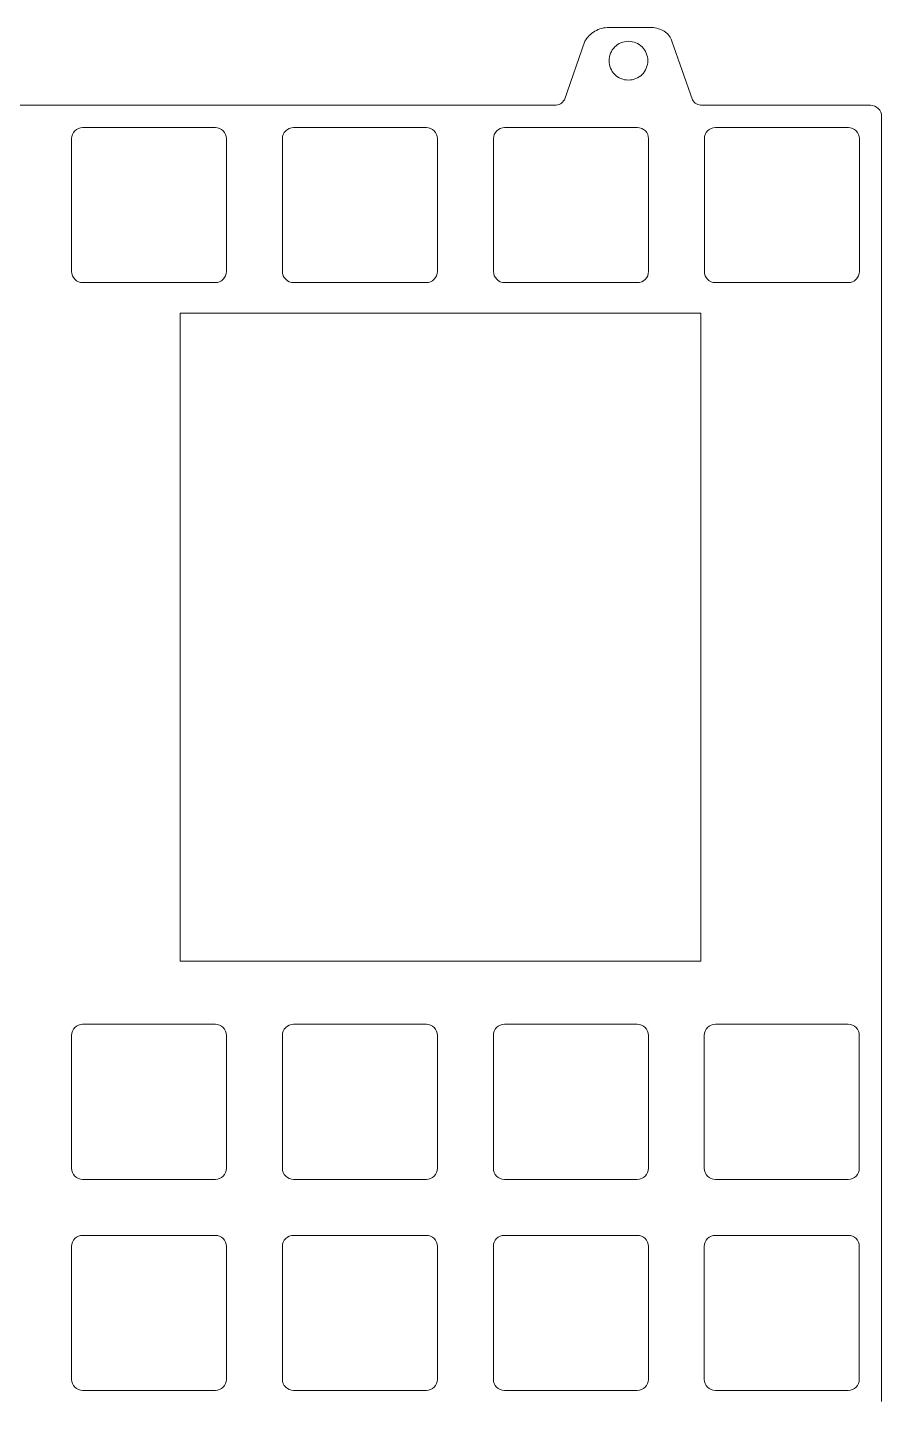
# Model space of a CAD drawing. Header units: millimetres. Extents: x 86 to 465, y -73 to 179.
# Drawn here: x 374.3 to 451.4, y 54.5 to 178.6 of the extents above; entities that cross this region are included whole.
import ezdxf

# ---------------------------------------------------------------- set-up
doc = ezdxf.new("R2010")
doc.units = ezdxf.units.MM
doc.layers.add('10', color=7, linetype='Continuous', true_color=0xffffff)

msp = doc.modelspace()

# ---------------------------------------------------------------- linework, layer by layer
at = {"layer": '10', "color": 252, "linetype": 'Continuous', "lineweight": 13}
for p, q in [((426.78, 178.56), (430.53, 178.56)), ((426.78, 178.56), (430.53, 178.56)), ((422.76, 172.03), (424.61, 177.31)), ((422.76, 172.03), (424.61, 177.31)), ((432.48, 177.31), (434.32, 172.03)), ((432.48, 177.31), (434.32, 172.03)), ((355.19, 171.53), (421.9, 171.53)), ((355.19, 171.53), (421.9, 171.53)), ((435.19, 171.53), (450.41, 171.53)), ((435.19, 171.53), (450.41, 171.53)), ((451.41, 170.53), (451.41, 54.52)), ((451.41, 170.53), (451.41, 54.52)), ((379.25, 169.53), (391.25, 169.53)), ((391.25, 169.53), (379.25, 169.53)), ((398.3, 169.53), (410.3, 169.53)), ((410.3, 169.53), (398.3, 169.53)), ((429.36, 169.53), (417.36, 169.53)), ((429.36, 169.53), (417.36, 169.53)), ((448.41, 169.53), (436.41, 169.53)), ((448.41, 169.53), (436.41, 169.53)), ((378.25, 156.53), (378.25, 168.53)), ((378.25, 156.53), (378.25, 168.53)), ((392.25, 168.53), (392.25, 156.53)), ((392.25, 156.53), (392.25, 168.53)), ((397.3, 168.53), (397.3, 156.53)), ((397.3, 156.53), (397.3, 168.53)), ((411.3, 168.53), (411.3, 156.53)), ((411.3, 156.53), (411.3, 168.53)), ((416.36, 168.53), (416.36, 156.53)), ((416.36, 168.53), (416.36, 156.53)), ((430.36, 168.53), (430.36, 156.53)), ((430.36, 168.53), (430.36, 156.53)), ((435.41, 168.53), (435.41, 156.53)), ((435.41, 168.53), (435.41, 156.53)), ((449.41, 156.53), (449.41, 168.53)), ((449.41, 168.53), (449.41, 156.53)), ((391.25, 155.53), (379.25, 155.53)), ((391.25, 155.53), (379.25, 155.53)), ((410.3, 155.53), (398.3, 155.53)), ((410.3, 155.53), (398.3, 155.53)), ((429.36, 155.53), (417.36, 155.53)), ((417.36, 155.53), (429.36, 155.53)), ((436.41, 155.53), (448.41, 155.53)), ((436.41, 155.53), (448.41, 155.53)), ((435.08, 152.77), (388.08, 152.77)), ((388.08, 152.77), (388.08, 94.27)), ((388.08, 94.27), (388.08, 152.77)), ((435.08, 94.27), (435.08, 152.77)), ((435.08, 150.77), (435.08, 94.27)), ((388.08, 94.27), (435.08, 94.27)), ((435.08, 94.27), (388.08, 94.27)), ((391.25, 88.57), (379.25, 88.57)), ((379.25, 88.57), (391.25, 88.57)), ((398.3, 88.57), (410.3, 88.57)), ((410.3, 88.57), (398.3, 88.57)), ((417.35, 88.57), (429.35, 88.57)), ((417.35, 88.57), (429.35, 88.57)), ((436.4, 88.57), (448.4, 88.57)), ((436.4, 88.57), (448.4, 88.57)), ((378.25, 75.57), (378.25, 87.57)), ((378.25, 75.57), (378.25, 87.57)), ((392.25, 87.57), (392.25, 75.57)), ((392.25, 75.57), (392.25, 87.57)), ((397.3, 75.57), (397.3, 87.57)), ((397.3, 75.57), (397.3, 87.57)), ((411.3, 75.57), (411.3, 87.57)), ((411.3, 75.57), (411.3, 87.57)), ((416.35, 75.57), (416.35, 87.57)), ((416.35, 87.57), (416.35, 75.57)), ((430.35, 87.57), (430.35, 75.57)), ((430.35, 75.57), (430.35, 87.57)), ((435.4, 87.57), (435.4, 75.57)), ((435.4, 75.57), (435.4, 87.57)), ((449.4, 75.57), (449.4, 87.57)), ((449.4, 75.57), (449.4, 87.57)), ((391.25, 74.57), (379.25, 74.57)), ((379.25, 74.57), (391.25, 74.57)), ((398.3, 74.57), (410.3, 74.57)), ((410.3, 74.57), (398.3, 74.57)), ((417.35, 74.57), (429.35, 74.57)), ((417.35, 74.57), (429.35, 74.57)), ((448.4, 74.57), (436.4, 74.57)), ((436.4, 74.57), (448.4, 74.57)), ((391.25, 69.52), (379.25, 69.52)), ((391.25, 69.52), (379.25, 69.52)), ((398.3, 69.52), (410.3, 69.52)), ((398.3, 69.52), (410.3, 69.52)), ((417.35, 69.52), (429.35, 69.52)), ((417.35, 69.52), (429.35, 69.52)), ((436.4, 69.52), (448.4, 69.52)), ((448.4, 69.52), (436.4, 69.52)), ((378.25, 56.52), (378.25, 68.52)), ((378.25, 68.52), (378.25, 56.52)), ((392.25, 56.52), (392.25, 68.52)), ((392.25, 56.52), (392.25, 68.52)), ((397.3, 68.52), (397.3, 56.52)), ((397.3, 56.52), (397.3, 68.52)), ((411.3, 56.52), (411.3, 68.52)), ((411.3, 68.52), (411.3, 56.52)), ((416.35, 68.52), (416.35, 56.52)), ((416.35, 56.52), (416.35, 68.52)), ((430.35, 68.52), (430.35, 56.52)), ((430.35, 56.52), (430.35, 68.52)), ((435.4, 68.52), (435.4, 56.52)), ((435.4, 68.52), (435.4, 56.52)), ((449.4, 56.52), (449.4, 68.52)), ((449.4, 68.52), (449.4, 56.52)), ((379.25, 55.52), (391.25, 55.52)), ((391.25, 55.52), (379.25, 55.52)), ((398.3, 55.52), (410.3, 55.52)), ((410.3, 55.52), (398.3, 55.52)), ((429.35, 55.52), (417.35, 55.52)), ((417.35, 55.52), (429.35, 55.52)), ((436.4, 55.52), (448.4, 55.52)), ((448.4, 55.52), (436.4, 55.52))]:
    msp.add_line(p, q, dxfattribs=at)
for points, knots in [([(424.61, 177.31), (424.83, 177.68), (425.15, 178), (425.9, 178.44), (426.34, 178.56), (426.78, 178.56)], [0, 0, 0, 0, 0.5, 0.5, 1, 1, 1, 1]), ([(424.61, 177.31), (424.83, 177.68), (425.15, 178), (425.9, 178.44), (426.34, 178.56), (426.78, 178.56)], [0, 0, 0, 0, 0.5, 0.5, 1, 1, 1, 1]), ([(430.53, 178.56), (430.92, 178.56), (431.31, 178.46), (432, 178.11), (432.31, 177.86), (432.48, 177.31)], [0, 0, 0, 0, 0.5, 0.5, 1, 1, 1, 1]), ([(430.53, 178.56), (430.92, 178.56), (431.31, 178.46), (432, 178.11), (432.31, 177.86), (432.48, 177.31)], [0, 0, 0, 0, 0.5, 0.5, 1, 1, 1, 1]), ([(426.8, 175.56), (426.8, 175.79), (426.84, 176.01), (427.02, 176.44), (427.15, 176.63), (427.47, 176.96), (427.66, 177.09), (428.09, 177.26), (428.32, 177.31), (428.78, 177.31), (429, 177.26), (429.43, 177.09), (429.62, 176.96), (429.95, 176.63), (430.08, 176.44), (430.25, 176.01), (430.3, 175.79), (430.3, 175.56)], [0, 0, 0, 0, 0.125, 0.125, 0.25, 0.25, 0.375, 0.375, 0.5, 0.5, 0.625, 0.625, 0.75, 0.75, 0.875, 0.875, 1, 1, 1, 1]), ([(426.8, 175.56), (426.8, 175.79), (426.84, 176.01), (427.02, 176.44), (427.15, 176.63), (427.47, 176.96), (427.66, 177.09), (428.09, 177.26), (428.32, 177.31), (428.78, 177.31), (429, 177.26), (429.43, 177.09), (429.62, 176.96), (429.95, 176.63), (430.08, 176.44), (430.25, 176.01), (430.3, 175.79), (430.3, 175.56)], [0, 0, 0, 0, 0.125, 0.125, 0.25, 0.25, 0.375, 0.375, 0.5, 0.5, 0.625, 0.625, 0.75, 0.75, 0.875, 0.875, 1, 1, 1, 1]), ([(430.3, 175.56), (430.3, 175.33), (430.25, 175.1), (430.08, 174.68), (429.95, 174.48), (429.62, 174.16), (429.43, 174.03), (429, 173.85), (428.78, 173.81), (428.32, 173.81), (428.09, 173.85), (427.66, 174.03), (427.47, 174.16), (427.15, 174.48), (427.02, 174.68), (426.84, 175.1), (426.8, 175.33), (426.8, 175.56)], [0, 0, 0, 0, 0.125, 0.125, 0.25, 0.25, 0.375, 0.375, 0.5, 0.5, 0.625, 0.625, 0.75, 0.75, 0.875, 0.875, 1, 1, 1, 1]), ([(430.3, 175.56), (430.3, 175.33), (430.25, 175.1), (430.08, 174.68), (429.95, 174.48), (429.62, 174.16), (429.43, 174.03), (429, 173.85), (428.78, 173.81), (428.32, 173.81), (428.09, 173.85), (427.66, 174.03), (427.47, 174.16), (427.15, 174.48), (427.02, 174.68), (426.84, 175.1), (426.8, 175.33), (426.8, 175.56)], [0, 0, 0, 0, 0.125, 0.125, 0.25, 0.25, 0.375, 0.375, 0.5, 0.5, 0.625, 0.625, 0.75, 0.75, 0.875, 0.875, 1, 1, 1, 1]), ([(421.9, 171.53), (422.07, 171.53), (422.25, 171.58), (422.55, 171.75), (422.68, 171.88), (422.76, 172.03)], [0, 0, 0, 0, 0.5, 0.5, 1, 1, 1, 1]), ([(421.9, 171.53), (422.07, 171.53), (422.25, 171.58), (422.55, 171.75), (422.68, 171.88), (422.76, 172.03)], [0, 0, 0, 0, 0.5, 0.5, 1, 1, 1, 1]), ([(434.32, 172.03), (434.41, 171.88), (434.54, 171.75), (434.84, 171.58), (435.02, 171.53), (435.19, 171.53)], [0, 0, 0, 0, 0.5, 0.5, 1, 1, 1, 1]), ([(434.32, 172.03), (434.41, 171.88), (434.54, 171.75), (434.84, 171.58), (435.02, 171.53), (435.19, 171.53)], [0, 0, 0, 0, 0.5, 0.5, 1, 1, 1, 1]), ([(450.41, 171.53), (450.67, 171.53), (450.93, 171.42), (451.3, 171.05), (451.41, 170.79), (451.41, 170.53)], [0, 0, 0, 0, 0.5, 0.5, 1, 1, 1, 1]), ([(450.41, 171.53), (450.67, 171.53), (450.93, 171.42), (451.3, 171.05), (451.41, 170.79), (451.41, 170.53)], [0, 0, 0, 0, 0.5, 0.5, 1, 1, 1, 1]), ([(379.25, 169.53), (378.99, 169.53), (378.73, 169.42), (378.36, 169.05), (378.25, 168.79), (378.25, 168.53)], [0, 0, 0, 0, 0.5, 0.5, 1, 1, 1, 1]), ([(378.25, 168.53), (378.25, 168.79), (378.36, 169.05), (378.73, 169.42), (378.99, 169.53), (379.25, 169.53)], [0, 0, 0, 0, 0.5, 0.5, 1, 1, 1, 1]), ([(391.25, 169.53), (391.51, 169.53), (391.77, 169.42), (392.14, 169.05), (392.25, 168.79), (392.25, 168.53)], [0, 0, 0, 0, 0.5, 0.5, 1, 1, 1, 1]), ([(392.25, 168.53), (392.25, 168.79), (392.14, 169.05), (391.77, 169.42), (391.51, 169.53), (391.25, 169.53)], [0, 0, 0, 0, 0.5, 0.5, 1, 1, 1, 1]), ([(397.3, 168.53), (397.3, 168.79), (397.41, 169.05), (397.78, 169.42), (398.04, 169.53), (398.3, 169.53)], [0, 0, 0, 0, 0.5, 0.5, 1, 1, 1, 1]), ([(398.3, 169.53), (398.04, 169.53), (397.78, 169.42), (397.41, 169.05), (397.3, 168.79), (397.3, 168.53)], [0, 0, 0, 0, 0.5, 0.5, 1, 1, 1, 1]), ([(411.3, 168.53), (411.3, 168.79), (411.19, 169.05), (410.82, 169.42), (410.56, 169.53), (410.3, 169.53)], [0, 0, 0, 0, 0.5, 0.5, 1, 1, 1, 1]), ([(411.3, 168.53), (411.3, 168.79), (411.19, 169.05), (410.82, 169.42), (410.56, 169.53), (410.3, 169.53)], [0, 0, 0, 0, 0.5, 0.5, 1, 1, 1, 1]), ([(416.36, 168.53), (416.36, 168.79), (416.47, 169.05), (416.84, 169.42), (417.1, 169.53), (417.36, 169.53)], [0, 0, 0, 0, 0.5, 0.5, 1, 1, 1, 1]), ([(416.36, 168.53), (416.36, 168.79), (416.47, 169.05), (416.84, 169.42), (417.1, 169.53), (417.36, 169.53)], [0, 0, 0, 0, 0.5, 0.5, 1, 1, 1, 1]), ([(430.36, 168.53), (430.36, 168.79), (430.26, 169.05), (429.89, 169.42), (429.63, 169.53), (429.36, 169.53)], [0, 0, 0, 0, 0.5, 0.5, 1, 1, 1, 1]), ([(430.36, 168.53), (430.36, 168.79), (430.26, 169.05), (429.89, 169.42), (429.63, 169.53), (429.36, 169.53)], [0, 0, 0, 0, 0.5, 0.5, 1, 1, 1, 1]), ([(435.41, 168.53), (435.41, 168.79), (435.51, 169.05), (435.88, 169.42), (436.14, 169.53), (436.41, 169.53)], [0, 0, 0, 0, 0.5, 0.5, 1, 1, 1, 1]), ([(435.41, 168.53), (435.41, 168.79), (435.51, 169.05), (435.88, 169.42), (436.14, 169.53), (436.41, 169.53)], [0, 0, 0, 0, 0.5, 0.5, 1, 1, 1, 1]), ([(449.41, 168.53), (449.41, 168.79), (449.3, 169.05), (448.93, 169.42), (448.67, 169.53), (448.41, 169.53)], [0, 0, 0, 0, 0.5, 0.5, 1, 1, 1, 1]), ([(449.41, 168.53), (449.41, 168.79), (449.3, 169.05), (448.93, 169.42), (448.67, 169.53), (448.41, 169.53)], [0, 0, 0, 0, 0.5, 0.5, 1, 1, 1, 1]), ([(378.25, 156.53), (378.25, 156.27), (378.36, 156.01), (378.73, 155.64), (378.99, 155.53), (379.25, 155.53)], [0, 0, 0, 0, 0.5, 0.5, 1, 1, 1, 1]), ([(378.25, 156.53), (378.25, 156.27), (378.36, 156.01), (378.73, 155.64), (378.99, 155.53), (379.25, 155.53)], [0, 0, 0, 0, 0.5, 0.5, 1, 1, 1, 1]), ([(391.25, 155.53), (391.51, 155.53), (391.77, 155.64), (392.14, 156.01), (392.25, 156.27), (392.25, 156.53)], [0, 0, 0, 0, 0.5, 0.5, 1, 1, 1, 1]), ([(391.25, 155.53), (391.51, 155.53), (391.77, 155.64), (392.14, 156.01), (392.25, 156.27), (392.25, 156.53)], [0, 0, 0, 0, 0.5, 0.5, 1, 1, 1, 1]), ([(398.3, 155.53), (398.04, 155.53), (397.78, 155.64), (397.41, 156.01), (397.3, 156.27), (397.3, 156.53)], [0, 0, 0, 0, 0.5, 0.5, 1, 1, 1, 1]), ([(397.3, 156.53), (397.3, 156.27), (397.41, 156.01), (397.78, 155.64), (398.04, 155.53), (398.3, 155.53)], [0, 0, 0, 0, 0.5, 0.5, 1, 1, 1, 1]), ([(410.3, 155.53), (410.56, 155.53), (410.82, 155.64), (411.19, 156.01), (411.3, 156.27), (411.3, 156.53)], [0, 0, 0, 0, 0.5, 0.5, 1, 1, 1, 1]), ([(410.3, 155.53), (410.56, 155.53), (410.82, 155.64), (411.19, 156.01), (411.3, 156.27), (411.3, 156.53)], [0, 0, 0, 0, 0.5, 0.5, 1, 1, 1, 1]), ([(417.36, 155.53), (417.1, 155.53), (416.84, 155.64), (416.47, 156.01), (416.36, 156.27), (416.36, 156.53)], [0, 0, 0, 0, 0.5, 0.5, 1, 1, 1, 1]), ([(416.36, 156.53), (416.36, 156.27), (416.47, 156.01), (416.84, 155.64), (417.1, 155.53), (417.36, 155.53)], [0, 0, 0, 0, 0.5, 0.5, 1, 1, 1, 1]), ([(429.36, 155.53), (429.63, 155.53), (429.89, 155.64), (430.26, 156.01), (430.36, 156.27), (430.36, 156.53)], [0, 0, 0, 0, 0.5, 0.5, 1, 1, 1, 1]), ([(429.36, 155.53), (429.63, 155.53), (429.89, 155.64), (430.26, 156.01), (430.36, 156.27), (430.36, 156.53)], [0, 0, 0, 0, 0.5, 0.5, 1, 1, 1, 1]), ([(436.41, 155.53), (436.14, 155.53), (435.88, 155.64), (435.51, 156.01), (435.41, 156.27), (435.41, 156.53)], [0, 0, 0, 0, 0.5, 0.5, 1, 1, 1, 1]), ([(435.41, 156.53), (435.41, 156.27), (435.51, 156.01), (435.88, 155.64), (436.14, 155.53), (436.41, 155.53)], [0, 0, 0, 0, 0.5, 0.5, 1, 1, 1, 1]), ([(448.41, 155.53), (448.67, 155.53), (448.93, 155.64), (449.3, 156.01), (449.41, 156.27), (449.41, 156.53)], [0, 0, 0, 0, 0.5, 0.5, 1, 1, 1, 1]), ([(449.41, 156.53), (449.41, 156.27), (449.3, 156.01), (448.93, 155.64), (448.67, 155.53), (448.41, 155.53)], [0, 0, 0, 0, 0.5, 0.5, 1, 1, 1, 1]), ([(379.25, 88.57), (378.99, 88.57), (378.73, 88.46), (378.36, 88.09), (378.25, 87.83), (378.25, 87.57)], [0, 0, 0, 0, 0.5, 0.5, 1, 1, 1, 1]), ([(378.25, 87.57), (378.25, 87.83), (378.36, 88.09), (378.73, 88.46), (378.99, 88.57), (379.25, 88.57)], [0, 0, 0, 0, 0.5, 0.5, 1, 1, 1, 1]), ([(392.25, 87.57), (392.25, 87.83), (392.14, 88.09), (391.77, 88.46), (391.51, 88.57), (391.25, 88.57)], [0, 0, 0, 0, 0.5, 0.5, 1, 1, 1, 1]), ([(391.25, 88.57), (391.51, 88.57), (391.77, 88.46), (392.14, 88.09), (392.25, 87.83), (392.25, 87.57)], [0, 0, 0, 0, 0.5, 0.5, 1, 1, 1, 1]), ([(398.3, 88.57), (398.04, 88.57), (397.78, 88.46), (397.41, 88.09), (397.3, 87.83), (397.3, 87.57)], [0, 0, 0, 0, 0.5, 0.5, 1, 1, 1, 1]), ([(397.3, 87.57), (397.3, 87.83), (397.41, 88.09), (397.78, 88.46), (398.04, 88.57), (398.3, 88.57)], [0, 0, 0, 0, 0.5, 0.5, 1, 1, 1, 1]), ([(411.3, 87.57), (411.3, 87.83), (411.19, 88.09), (410.82, 88.46), (410.56, 88.57), (410.3, 88.57)], [0, 0, 0, 0, 0.5, 0.5, 1, 1, 1, 1]), ([(411.3, 87.57), (411.3, 87.83), (411.19, 88.09), (410.82, 88.46), (410.56, 88.57), (410.3, 88.57)], [0, 0, 0, 0, 0.5, 0.5, 1, 1, 1, 1]), ([(416.35, 87.57), (416.35, 87.83), (416.46, 88.09), (416.83, 88.46), (417.09, 88.57), (417.35, 88.57)], [0, 0, 0, 0, 0.5, 0.5, 1, 1, 1, 1]), ([(416.35, 87.57), (416.35, 87.83), (416.46, 88.09), (416.83, 88.46), (417.09, 88.57), (417.35, 88.57)], [0, 0, 0, 0, 0.5, 0.5, 1, 1, 1, 1]), ([(430.35, 87.57), (430.35, 87.83), (430.24, 88.09), (429.87, 88.46), (429.61, 88.57), (429.35, 88.57)], [0, 0, 0, 0, 0.5, 0.5, 1, 1, 1, 1]), ([(429.35, 88.57), (429.61, 88.57), (429.87, 88.46), (430.24, 88.09), (430.35, 87.83), (430.35, 87.57)], [0, 0, 0, 0, 0.5, 0.5, 1, 1, 1, 1]), ([(435.4, 87.57), (435.4, 87.83), (435.51, 88.09), (435.88, 88.46), (436.14, 88.57), (436.4, 88.57)], [0, 0, 0, 0, 0.5, 0.5, 1, 1, 1, 1]), ([(435.4, 87.57), (435.4, 87.83), (435.51, 88.09), (435.88, 88.46), (436.14, 88.57), (436.4, 88.57)], [0, 0, 0, 0, 0.5, 0.5, 1, 1, 1, 1]), ([(448.4, 88.57), (448.66, 88.57), (448.92, 88.46), (449.29, 88.09), (449.4, 87.83), (449.4, 87.57)], [0, 0, 0, 0, 0.5, 0.5, 1, 1, 1, 1]), ([(449.4, 87.57), (449.4, 87.83), (449.29, 88.09), (448.92, 88.46), (448.66, 88.57), (448.4, 88.57)], [0, 0, 0, 0, 0.5, 0.5, 1, 1, 1, 1]), ([(379.25, 74.57), (378.99, 74.57), (378.73, 74.68), (378.36, 75.05), (378.25, 75.31), (378.25, 75.57)], [0, 0, 0, 0, 0.5, 0.5, 1, 1, 1, 1]), ([(379.25, 74.57), (378.99, 74.57), (378.73, 74.68), (378.36, 75.05), (378.25, 75.31), (378.25, 75.57)], [0, 0, 0, 0, 0.5, 0.5, 1, 1, 1, 1]), ([(392.25, 75.57), (392.25, 75.31), (392.14, 75.05), (391.77, 74.68), (391.51, 74.57), (391.25, 74.57)], [0, 0, 0, 0, 0.5, 0.5, 1, 1, 1, 1]), ([(391.25, 74.57), (391.51, 74.57), (391.77, 74.68), (392.14, 75.05), (392.25, 75.31), (392.25, 75.57)], [0, 0, 0, 0, 0.5, 0.5, 1, 1, 1, 1]), ([(397.3, 75.57), (397.3, 75.31), (397.41, 75.05), (397.78, 74.68), (398.04, 74.57), (398.3, 74.57)], [0, 0, 0, 0, 0.5, 0.5, 1, 1, 1, 1]), ([(397.3, 75.57), (397.3, 75.31), (397.41, 75.05), (397.78, 74.68), (398.04, 74.57), (398.3, 74.57)], [0, 0, 0, 0, 0.5, 0.5, 1, 1, 1, 1]), ([(410.3, 74.57), (410.56, 74.57), (410.82, 74.68), (411.19, 75.05), (411.3, 75.31), (411.3, 75.57)], [0, 0, 0, 0, 0.5, 0.5, 1, 1, 1, 1]), ([(410.3, 74.57), (410.56, 74.57), (410.82, 74.68), (411.19, 75.05), (411.3, 75.31), (411.3, 75.57)], [0, 0, 0, 0, 0.5, 0.5, 1, 1, 1, 1]), ([(417.35, 74.57), (417.09, 74.57), (416.83, 74.68), (416.46, 75.05), (416.35, 75.31), (416.35, 75.57)], [0, 0, 0, 0, 0.5, 0.5, 1, 1, 1, 1]), ([(417.35, 74.57), (417.09, 74.57), (416.83, 74.68), (416.46, 75.05), (416.35, 75.31), (416.35, 75.57)], [0, 0, 0, 0, 0.5, 0.5, 1, 1, 1, 1]), ([(429.35, 74.57), (429.61, 74.57), (429.87, 74.68), (430.24, 75.05), (430.35, 75.31), (430.35, 75.57)], [0, 0, 0, 0, 0.5, 0.5, 1, 1, 1, 1]), ([(430.35, 75.57), (430.35, 75.31), (430.24, 75.05), (429.87, 74.68), (429.61, 74.57), (429.35, 74.57)], [0, 0, 0, 0, 0.5, 0.5, 1, 1, 1, 1]), ([(435.4, 75.57), (435.4, 75.31), (435.51, 75.05), (435.88, 74.68), (436.14, 74.57), (436.4, 74.57)], [0, 0, 0, 0, 0.5, 0.5, 1, 1, 1, 1]), ([(436.4, 74.57), (436.14, 74.57), (435.88, 74.68), (435.51, 75.05), (435.4, 75.31), (435.4, 75.57)], [0, 0, 0, 0, 0.5, 0.5, 1, 1, 1, 1]), ([(449.4, 75.57), (449.4, 75.31), (449.29, 75.05), (448.92, 74.68), (448.66, 74.57), (448.4, 74.57)], [0, 0, 0, 0, 0.5, 0.5, 1, 1, 1, 1]), ([(449.4, 75.57), (449.4, 75.31), (449.29, 75.05), (448.92, 74.68), (448.66, 74.57), (448.4, 74.57)], [0, 0, 0, 0, 0.5, 0.5, 1, 1, 1, 1]), ([(379.25, 69.52), (378.99, 69.52), (378.73, 69.41), (378.36, 69.04), (378.25, 68.78), (378.25, 68.52)], [0, 0, 0, 0, 0.5, 0.5, 1, 1, 1, 1]), ([(379.25, 69.52), (378.99, 69.52), (378.73, 69.41), (378.36, 69.04), (378.25, 68.78), (378.25, 68.52)], [0, 0, 0, 0, 0.5, 0.5, 1, 1, 1, 1]), ([(392.25, 68.52), (392.25, 68.78), (392.14, 69.04), (391.77, 69.41), (391.51, 69.52), (391.25, 69.52)], [0, 0, 0, 0, 0.5, 0.5, 1, 1, 1, 1]), ([(391.25, 69.52), (391.51, 69.52), (391.77, 69.41), (392.14, 69.04), (392.25, 68.78), (392.25, 68.52)], [0, 0, 0, 0, 0.5, 0.5, 1, 1, 1, 1]), ([(398.3, 69.52), (398.04, 69.52), (397.78, 69.41), (397.41, 69.04), (397.3, 68.78), (397.3, 68.52)], [0, 0, 0, 0, 0.5, 0.5, 1, 1, 1, 1]), ([(397.3, 68.52), (397.3, 68.78), (397.41, 69.04), (397.78, 69.41), (398.04, 69.52), (398.3, 69.52)], [0, 0, 0, 0, 0.5, 0.5, 1, 1, 1, 1]), ([(410.3, 69.52), (410.56, 69.52), (410.82, 69.41), (411.19, 69.04), (411.3, 68.78), (411.3, 68.52)], [0, 0, 0, 0, 0.5, 0.5, 1, 1, 1, 1]), ([(410.3, 69.52), (410.56, 69.52), (410.82, 69.41), (411.19, 69.04), (411.3, 68.78), (411.3, 68.52)], [0, 0, 0, 0, 0.5, 0.5, 1, 1, 1, 1]), ([(416.35, 68.52), (416.35, 68.78), (416.46, 69.04), (416.83, 69.41), (417.09, 69.52), (417.35, 69.52)], [0, 0, 0, 0, 0.5, 0.5, 1, 1, 1, 1]), ([(416.35, 68.52), (416.35, 68.78), (416.46, 69.04), (416.83, 69.41), (417.09, 69.52), (417.35, 69.52)], [0, 0, 0, 0, 0.5, 0.5, 1, 1, 1, 1]), ([(429.35, 69.52), (429.61, 69.52), (429.87, 69.41), (430.24, 69.04), (430.35, 68.78), (430.35, 68.52)], [0, 0, 0, 0, 0.5, 0.5, 1, 1, 1, 1]), ([(430.35, 68.52), (430.35, 68.78), (430.24, 69.04), (429.87, 69.41), (429.61, 69.52), (429.35, 69.52)], [0, 0, 0, 0, 0.5, 0.5, 1, 1, 1, 1]), ([(436.4, 69.52), (436.14, 69.52), (435.88, 69.41), (435.51, 69.04), (435.4, 68.78), (435.4, 68.52)], [0, 0, 0, 0, 0.5, 0.5, 1, 1, 1, 1]), ([(436.4, 69.52), (436.14, 69.52), (435.88, 69.41), (435.51, 69.04), (435.4, 68.78), (435.4, 68.52)], [0, 0, 0, 0, 0.5, 0.5, 1, 1, 1, 1]), ([(448.4, 69.52), (448.66, 69.52), (448.92, 69.41), (449.29, 69.04), (449.4, 68.78), (449.4, 68.52)], [0, 0, 0, 0, 0.5, 0.5, 1, 1, 1, 1]), ([(449.4, 68.52), (449.4, 68.78), (449.29, 69.04), (448.92, 69.41), (448.66, 69.52), (448.4, 69.52)], [0, 0, 0, 0, 0.5, 0.5, 1, 1, 1, 1]), ([(378.25, 56.52), (378.25, 56.26), (378.36, 56), (378.73, 55.63), (378.99, 55.52), (379.25, 55.52)], [0, 0, 0, 0, 0.5, 0.5, 1, 1, 1, 1]), ([(378.25, 56.52), (378.25, 56.26), (378.36, 56), (378.73, 55.63), (378.99, 55.52), (379.25, 55.52)], [0, 0, 0, 0, 0.5, 0.5, 1, 1, 1, 1]), ([(392.25, 56.52), (392.25, 56.26), (392.14, 56), (391.77, 55.63), (391.51, 55.52), (391.25, 55.52)], [0, 0, 0, 0, 0.5, 0.5, 1, 1, 1, 1]), ([(391.25, 55.52), (391.51, 55.52), (391.77, 55.63), (392.14, 56), (392.25, 56.26), (392.25, 56.52)], [0, 0, 0, 0, 0.5, 0.5, 1, 1, 1, 1]), ([(398.3, 55.52), (398.04, 55.52), (397.78, 55.63), (397.41, 56), (397.3, 56.26), (397.3, 56.52)], [0, 0, 0, 0, 0.5, 0.5, 1, 1, 1, 1]), ([(397.3, 56.52), (397.3, 56.26), (397.41, 56), (397.78, 55.63), (398.04, 55.52), (398.3, 55.52)], [0, 0, 0, 0, 0.5, 0.5, 1, 1, 1, 1]), ([(411.3, 56.52), (411.3, 56.26), (411.19, 56), (410.82, 55.63), (410.56, 55.52), (410.3, 55.52)], [0, 0, 0, 0, 0.5, 0.5, 1, 1, 1, 1]), ([(411.3, 56.52), (411.3, 56.26), (411.19, 56), (410.82, 55.63), (410.56, 55.52), (410.3, 55.52)], [0, 0, 0, 0, 0.5, 0.5, 1, 1, 1, 1]), ([(417.35, 55.52), (417.09, 55.52), (416.83, 55.63), (416.46, 56), (416.35, 56.26), (416.35, 56.52)], [0, 0, 0, 0, 0.5, 0.5, 1, 1, 1, 1]), ([(416.35, 56.52), (416.35, 56.26), (416.46, 56), (416.83, 55.63), (417.09, 55.52), (417.35, 55.52)], [0, 0, 0, 0, 0.5, 0.5, 1, 1, 1, 1]), ([(430.35, 56.52), (430.35, 56.26), (430.24, 56), (429.87, 55.63), (429.61, 55.52), (429.35, 55.52)], [0, 0, 0, 0, 0.5, 0.5, 1, 1, 1, 1]), ([(429.35, 55.52), (429.61, 55.52), (429.87, 55.63), (430.24, 56), (430.35, 56.26), (430.35, 56.52)], [0, 0, 0, 0, 0.5, 0.5, 1, 1, 1, 1]), ([(435.4, 56.52), (435.4, 56.26), (435.51, 56), (435.88, 55.63), (436.14, 55.52), (436.4, 55.52)], [0, 0, 0, 0, 0.5, 0.5, 1, 1, 1, 1]), ([(435.4, 56.52), (435.4, 56.26), (435.51, 56), (435.88, 55.63), (436.14, 55.52), (436.4, 55.52)], [0, 0, 0, 0, 0.5, 0.5, 1, 1, 1, 1]), ([(448.4, 55.52), (448.66, 55.52), (448.92, 55.63), (449.29, 56), (449.4, 56.26), (449.4, 56.52)], [0, 0, 0, 0, 0.5, 0.5, 1, 1, 1, 1]), ([(448.4, 55.52), (448.66, 55.52), (448.92, 55.63), (449.29, 56), (449.4, 56.26), (449.4, 56.52)], [0, 0, 0, 0, 0.5, 0.5, 1, 1, 1, 1])]:
    msp.add_open_spline(points, degree=3, knots=knots, dxfattribs=at)

doc.saveas('drawing.dxf')
